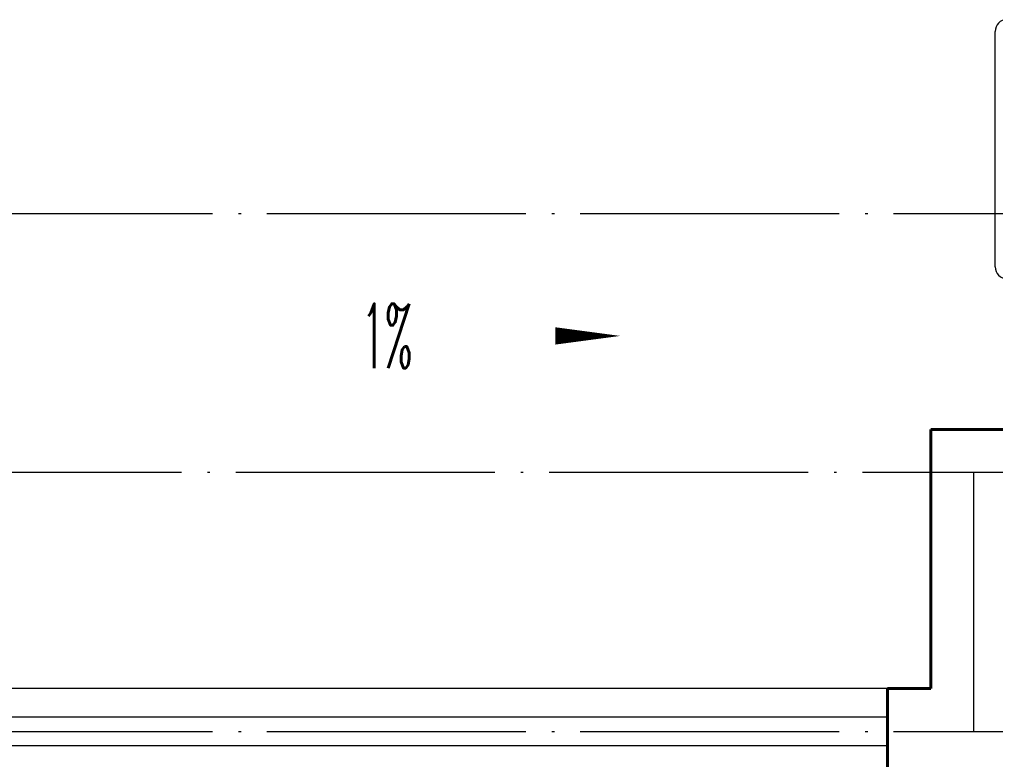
# Model space of a CAD drawing. Extents: x 27938 to 1042331, y -235042 to 1535213.
# Drawn here: x 688555 to 690817, y 364759 to 366473 of the extents above; entities that cross this region are included whole.
import ezdxf

# ---------------------------------------------------------------- set-up
doc = ezdxf.new("R2010")
doc.units = 0
doc.header["$LTSCALE"] = 1000
doc.header["$MEASUREMENT"] = 0
doc.linetypes.add('DOTE', pattern=[2.42, 2, -0.2, 0.02, -0.2])
doc.layers.add('$RECOVER_210609100354-25', color=7, linetype='Continuous')
doc.layers.add('3.5方案汇报，与郭总、侯月琴确定户型_t8$0$2020.03.04 -1安徽标准化洋房户型(UA）_t8_t8$0$看线', color=154, linetype='Continuous')
for name, color, linetype, lineweight in [('DOTE', 19, 'DOTE', 9), ('LVTRY', 1, 'Continuous', 13), ('WALL', 9, 'Continuous', 40), ('平面-排水沟', 86, 'Continuous', 15), ('平面-栏杆', 135, 'Continuous', 15), ('平面-看线', 45, 'Continuous', 15)]:
    doc.layers.add(name, color=color, linetype=linetype, lineweight=lineweight)
doc.styles.add('_TCH_DIM', font='SIMPLEX.shx', dxfattribs={"width": 0.6, "oblique": 10, "bigfont": 'hztxt.shx'})

# ---------------------------------------------------------------- blocks, each defined once
blk = doc.blocks.new('RECTANG')
at = {"color": 0}
for p, q in [((1, 1), (0, 1)), ((0, 1), (0, 0)), ((1, 0), (1, 1)), ((0, 0), (1, 0))]:
    blk.add_line(p, q, dxfattribs=at)
blk = doc.blocks.new('洗衣机')
at = {"layer": 'LVTRY', "color": 0}
for p, q in [((3791567.4, 243472.1), (3791021, 243472.1)), ((3791116.5, 243472.1), (3791116.5, 242871.5)), ((3790993.7, 243444.5), (3790993.7, 242899.1)), ((3791594.6, 242899.1), (3791594.6, 243444.5)), ((3791199, 243412.7), (3791474.9, 243412.7)), ((3791145.1, 242982.5), (3791145.1, 243358)), ((3791528.8, 243358), (3791528.8, 242982.5)), ((3791474.9, 242927.8), (3791199, 242927.8)), ((3791021, 242871.5), (3791567.4, 242871.5))]:
    blk.add_line(p, q, dxfattribs=at)
at = {"layer": 'LVTRY', "color": 0, "extrusion": (0, 0, -1)}
for centre, major_axis, start_param, end_param in [((3791021, 243444.5), (0, 27.6), -1.570796, 0), ((3791567.4, 243444.5), (0, 27.6), 0, 1.570796), ((3791055.1, 243379.8), (0, 46.9), 3.141593, 9.424778), ((3791199, 243358), (0, 54.7), 4.712389, 6.283185), ((3791474.9, 243358), (0, 54.7), 0, 1.570796), ((3791055.1, 243265.7), (0, 46.9), 3.141593, 9.424778), ((3791199, 242982.5), (0, 54.7), 3.141593, 4.712389), ((3791474.9, 242982.5), (0, 54.7), 1.570796, 3.141593), ((3791021, 242899.1), (0, 27.6), 3.141593, 4.712389), ((3791567.4, 242899.1), (0, 27.6), 1.570796, 3.141593)]:
    blk.add_ellipse(centre, major_axis=major_axis, ratio=0.986385, start_param=start_param, end_param=end_param, dxfattribs=at)
at = {"layer": 'LVTRY', "color": 8, "xscale": 63.25620569481588, "yscale": 224.5369532744355, "zscale": 64.12934308941763, "rotation": 180}
blk.add_blockref('RECTANG', (3791085.2, 243162.4), dxfattribs=at)
blk = doc.blocks.new('GFDGDGRDGRDG')
at = {"layer": 'DOTE', "linetype": 'DOTE', "ltscale": 0.3}
for p, q in [((573593.7, 363758.3), (626393.7, 363758.3)), ((626393.7, 363158.3), (573593.7, 363158.3)), ((583943.7, 362558.3), (583943.7, 363158.3)), ((573593.7, 362558.3), (626393.7, 362558.3))]:
    blk.add_line(p, q, dxfattribs=at)

msp = doc.modelspace()

# ---------------------------------------------------------------- linework, layer by layer
at = {"layer": 'WALL', "color": 8}
for p, q in [((690666.6, 365523.7), (690666.6, 364923.7)), ((691416.6, 365523.7), (690666.6, 365523.7)), ((690666.6, 364923.7), (690566.6, 364923.7)), ((690566.6, 364723.7), (690566.6, 364923.7))]:
    msp.add_line(p, q, dxfattribs=at)
at = {"layer": '平面-排水沟', "color": 8}
msp.add_lwpolyline([(689525.7, 365740.4, 0, 0, 0), (689947.1, 365740.4, 0, 40, 0), (689797.1, 365740.4, 0, 0, 0)], format="xyseb", dxfattribs=at)
at = {"layer": '平面-栏杆', "color": 8}
for points in [[(690566.6, 364857.1), (686066.6, 364857.1)], [(690566.6, 364790.4), (686066.6, 364790.4)]]:
    msp.add_lwpolyline(points, dxfattribs=at)
at = {"layer": '平面-看线', "color": 8}
msp.add_lwpolyline([(690566.6, 364923.7), (686066.6, 364923.7)], dxfattribs=at)

# ---------------------------------------------------------------- block references
at = {"layer": '$RECOVER_210609100354-25', "color": 8, "xscale": -1}
msp.add_blockref('洗衣机', (4482410.4, 123001.3), dxfattribs=at)
at = {"layer": '3.5方案汇报，与郭总、侯月琴确定户型_t8$0$2020.03.04 -1安徽标准化洋房户型(UA）_t8_t8$0$看线', "ltscale": 10}
msp.add_blockref('GFDGDGRDGRDG', (106822.9, 2265.4), dxfattribs=at)

# ---------------------------------------------------------------- texts
at = {"layer": '平面-排水沟', "color": 8, "style": '_TCH_DIM', "width": 0.423529}
msp.add_text('1%', height=148.75, dxfattribs=at).set_placement((689347.4, 365666))

doc.saveas('drawing.dxf')
